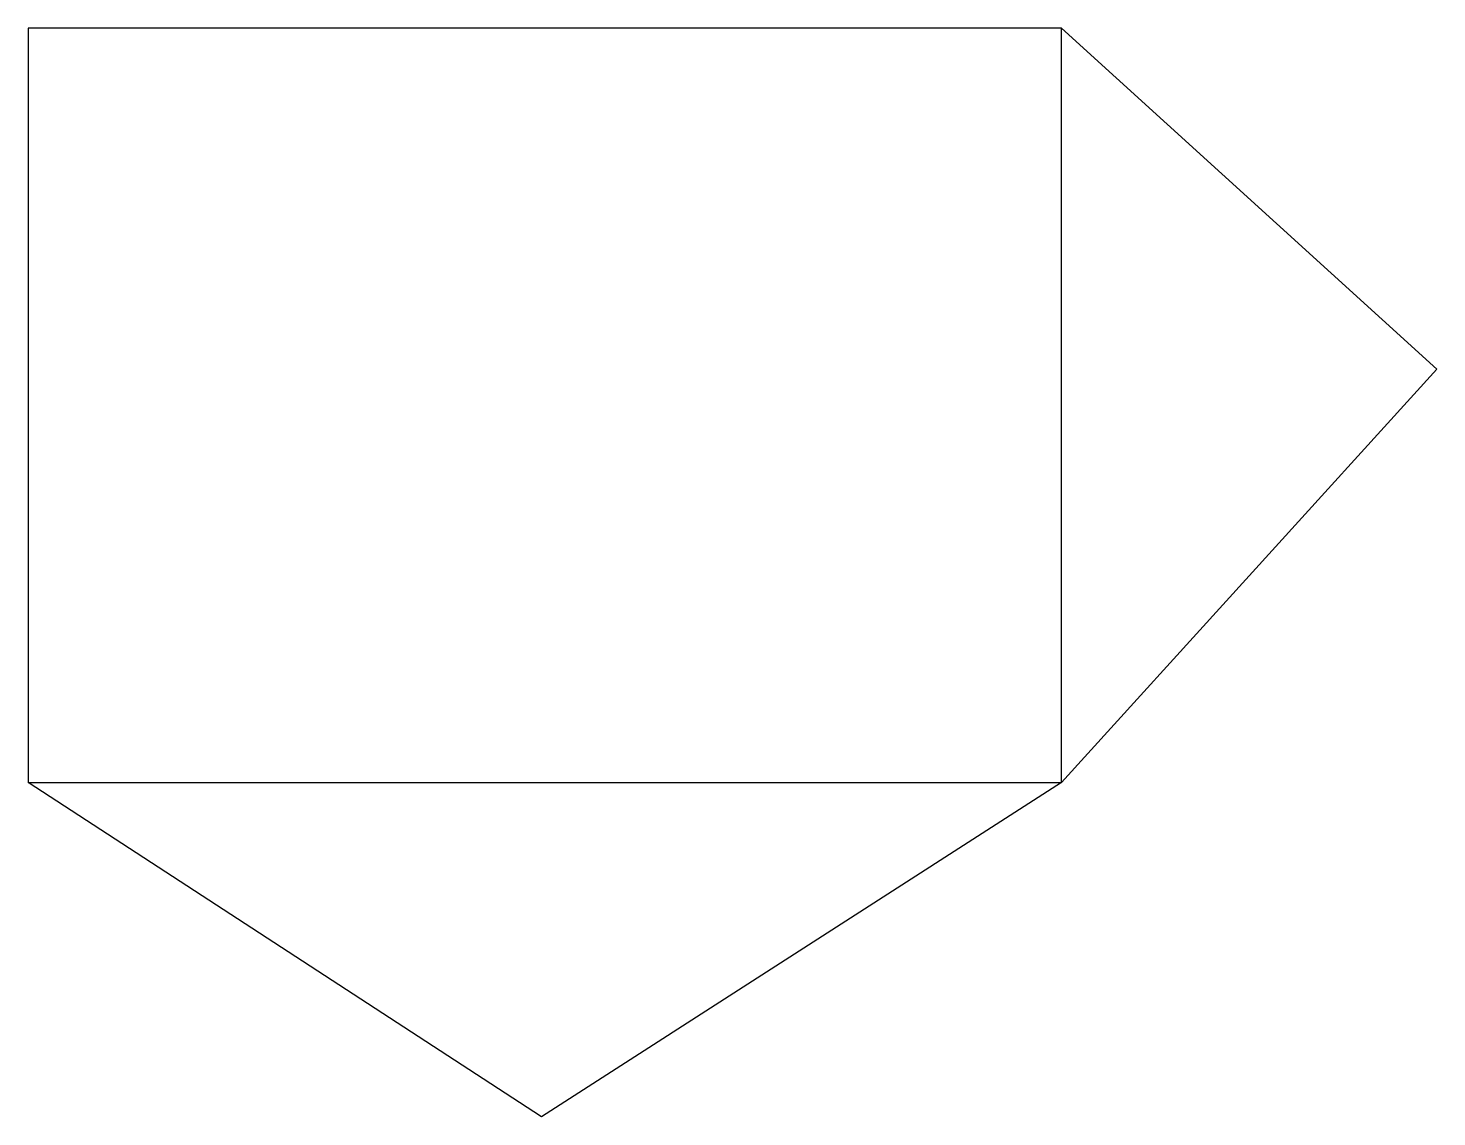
# Model space of a CAD drawing. Header units: millimetres. Extents: x 1.54 to 10.41, y 1.15 to 8.
import ezdxf

# ---------------------------------------------------------------- set-up
doc = ezdxf.new("R2010")
doc.units = ezdxf.units.MM
doc.header["$MEASUREMENT"] = 0

msp = doc.modelspace()

# ---------------------------------------------------------------- linework, layer by layer
for p, q in [((8.0494, 8.0024), (10.4133, 5.8554)), ((10.4133, 5.8554), (8.0494, 3.253)), ((4.7747, 1.1494), (1.5434, 3.253)), ((8.0494, 3.253), (4.7747, 1.1494))]:
    msp.add_line(p, q)
msp.add_lwpolyline([(1.5434, 3.253), (8.0494, 3.253), (8.0494, 8.0024), (1.5434, 8.0024)], close=True)

doc.saveas('drawing.dxf')
